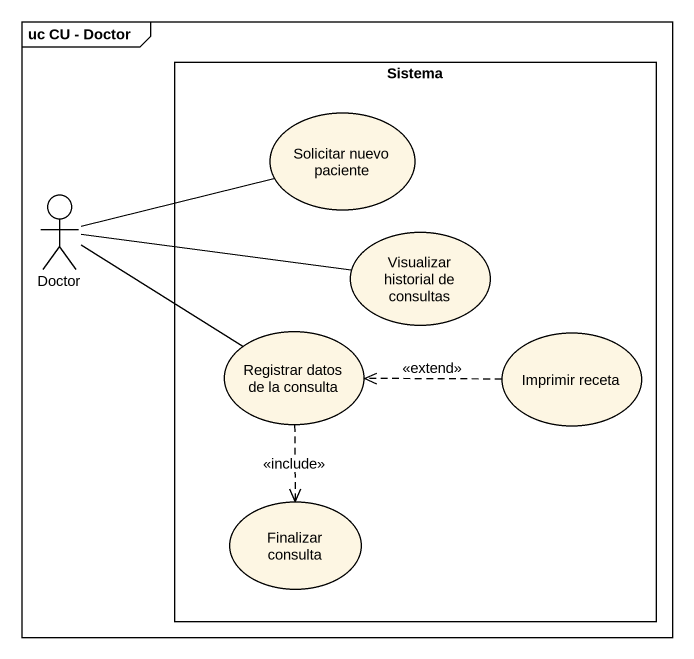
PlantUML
@startuml
mainframe uc CU - Doctor
rectangle Sistema {
  usecase "Solicitar nuevo paciente" as Solicitar_nuevo_paciente
  usecase "Visualizar historial de consultas" as Visualizar_historial_de
  usecase "Registrar datos de la consulta" as Registrar_datos_de_la
  usecase "Imprimir receta" as Imprimir_receta
  usecase "Finalizar consulta" as Finalizar_consulta
}
actor Doctor
Doctor -right- Solicitar_nuevo_paciente
Doctor -right- Visualizar_historial_de
Doctor -right- Registrar_datos_de_la
Registrar_datos_de_la ..> Finalizar_consulta : <<include>>
Imprimir_receta .left.> Registrar_datos_de_la : <<extend>>
@enduml
